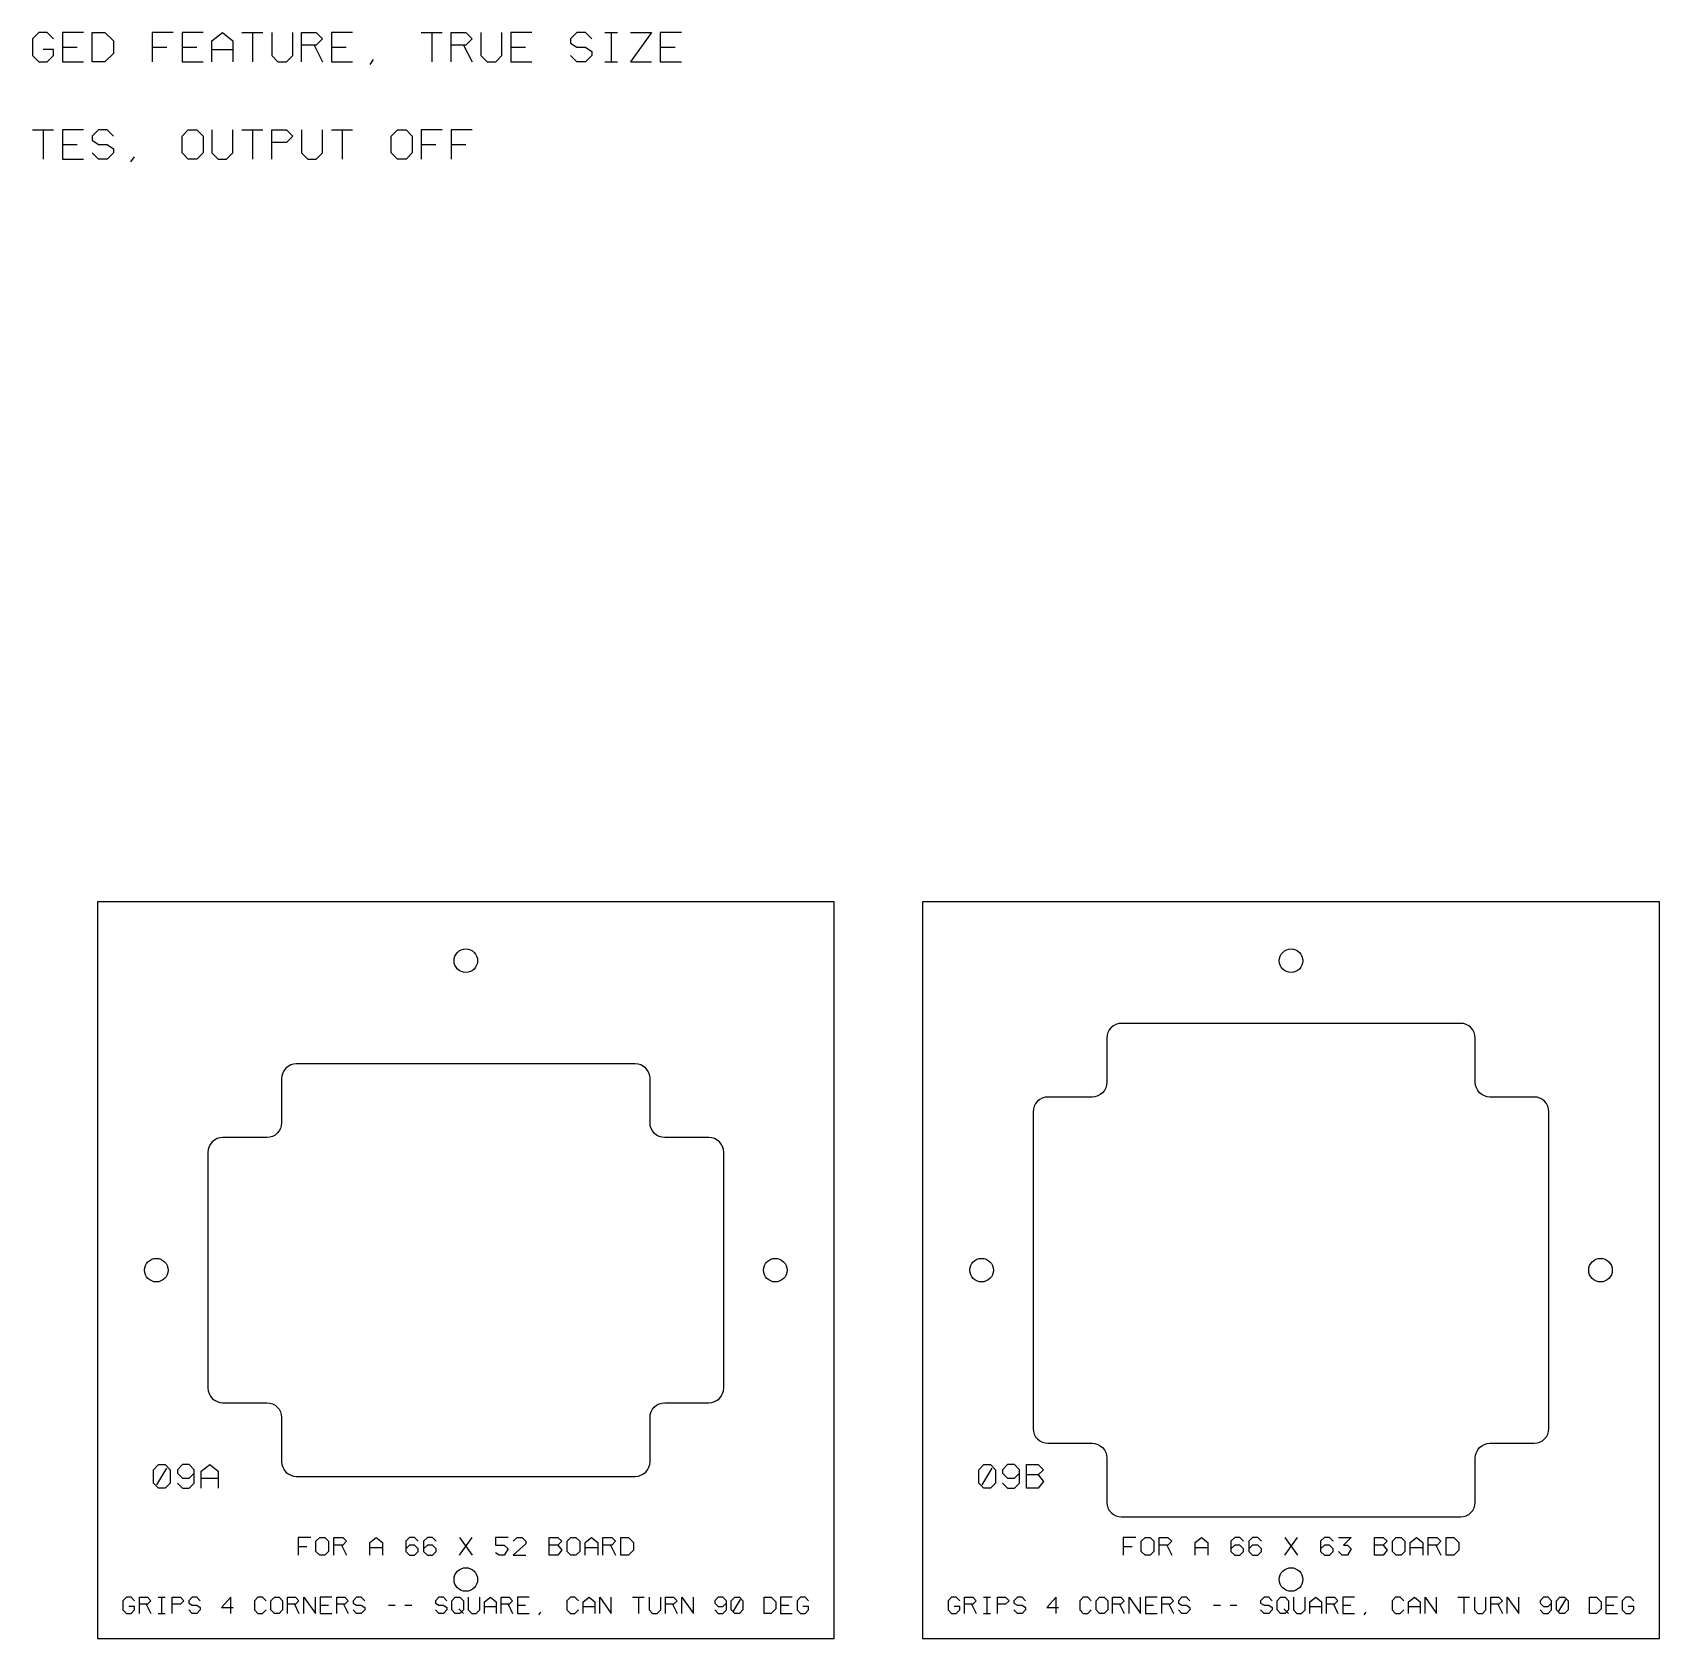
# Model space of a CAD drawing. Extents: x 10 to 458, y 10 to 228.
# Drawn here: x 237.2 to 458, y 10 to 228 of the extents above; entities that cross this region are included whole.
import ezdxf

# ---------------------------------------------------------------- set-up
doc = ezdxf.new("R2010")
doc.units = 0
for name, color, linetype in [('CUT', 1, 'Continuous'), ('ENGRAVE', 5, 'Continuous'), ('NOTES', 8, 'Continuous')]:
    doc.layers.add(name, color=color, linetype=linetype)

msp = doc.modelspace()

# ---------------------------------------------------------------- linework, layer by layer
at = {"layer": 'CUT', "color": 1}
for points in [[(246, 10), (346, 10), (346, 110), (246, 110)], [(358, 10), (458, 10), (458, 110), (358, 110)]]:
    msp.add_lwpolyline(points, close=True, dxfattribs=at)
for points in [[(383, 28.5, 0.414214), (385, 26.5), (431, 26.5, 0.414214), (433, 28.5), (433, 34.5, -0.414214), (435, 36.5), (441, 36.5, 0.414214), (443, 38.5), (443, 81.5, 0.414214), (441, 83.5), (435, 83.5, -0.414214), (433, 85.5), (433, 91.5, 0.414214), (431, 93.5), (385, 93.5, 0.414214), (383, 91.5), (383, 85.5, -0.414214), (381, 83.5), (375, 83.5, 0.414214), (373, 81.5), (373, 38.5, 0.414214), (375, 36.5), (381, 36.5, -0.414214), (383, 34.5)], [(271, 34, 0.414214), (273, 32), (319, 32, 0.414214), (321, 34), (321, 40, -0.414214), (323, 42), (329, 42, 0.414214), (331, 44), (331, 76, 0.414214), (329, 78), (323, 78, -0.414214), (321, 80), (321, 86, 0.414214), (319, 88), (273, 88, 0.414214), (271, 86), (271, 80, -0.414214), (269, 78), (263, 78, 0.414214), (261, 76), (261, 44, 0.414214), (263, 42), (269, 42, -0.414214), (271, 40)]]:
    msp.add_lwpolyline(points, format="xyb", close=True, dxfattribs=at)
for centre in [(296, 102), (408, 102), (254, 60), (338, 60), (366, 60), (450, 60), (296, 18), (408, 18)]:
    msp.add_circle(centre, 1.6, dxfattribs=at)
at = {"layer": 'ENGRAVE', "color": 5}
for points in [[(254.3, 33.6), (255.21, 33.6), (255.9, 32.91), (255.9, 31.09), (255.21, 30.4), (254.3, 30.4), (253.61, 31.09), (253.61, 32.91), (254.3, 33.6)], [(254.07, 30.86), (255.44, 33.14)], [(256.86, 31.09), (257.54, 30.4), (258.46, 30.4), (259.14, 31.09), (259.14, 32.91), (258.46, 33.6), (257.54, 33.6), (256.86, 32.91), (256.86, 32.46), (257.54, 31.77), (258.46, 31.77), (259.14, 32.46)], [(260.1, 30.4), (260.1, 32.69), (261.25, 33.6), (262.39, 32.69), (262.39, 30.4)], [(366.3, 33.6), (367.21, 33.6), (367.9, 32.91), (367.9, 31.09), (367.21, 30.4), (366.3, 30.4), (365.61, 31.09), (365.61, 32.91), (366.3, 33.6)], [(366.07, 30.86), (367.44, 33.14)], [(368.86, 31.09), (369.54, 30.4), (370.46, 30.4), (371.14, 31.09), (371.14, 32.91), (370.46, 33.6), (369.54, 33.6), (368.86, 32.91), (368.86, 32.46), (369.54, 31.77), (370.46, 31.77), (371.14, 32.46)], [(372.1, 30.4), (372.1, 33.6), (373.7, 33.6), (374.39, 32.91), (373.7, 32.23), (372.1, 32.23)], [(260.1, 31.77), (262.39, 31.77)], [(373.7, 32.23), (374.39, 31.31), (373.7, 30.4), (372.1, 30.4)], [(274.95, 23.7), (273.23, 23.7), (273.23, 21.3)], [(273.23, 22.5), (274.43, 22.5)], [(276.18, 23.7), (276.87, 23.7), (277.38, 23.19), (277.38, 21.81), (276.87, 21.3), (276.18, 21.3), (275.67, 21.81), (275.67, 23.19), (276.18, 23.7)], [(278.1, 21.3), (278.1, 23.7), (279.3, 23.7), (279.82, 23.19), (279.3, 22.67), (278.1, 22.67)], [(279.13, 22.67), (279.82, 21.3)], [(282.97, 21.3), (282.97, 23.01), (283.83, 23.7), (284.69, 23.01), (284.69, 21.3)], [(282.97, 22.33), (284.69, 22.33)], [(289.55, 23.19), (289.04, 23.7), (288.35, 23.7), (287.84, 23.19), (287.84, 21.81), (288.35, 21.3), (289.04, 21.3), (289.55, 21.81), (289.55, 22.16), (289.04, 22.67), (288.35, 22.67), (287.84, 22.16)], [(291.99, 23.19), (291.47, 23.7), (290.79, 23.7), (290.27, 23.19), (290.27, 21.81), (290.79, 21.3), (291.47, 21.3), (291.99, 21.81), (291.99, 22.16), (291.47, 22.67), (290.79, 22.67), (290.27, 22.16)], [(295.14, 23.7), (296.86, 21.3)], [(295.14, 21.3), (296.86, 23.7)], [(301.73, 23.7), (300.01, 23.7), (300.01, 22.67), (301.21, 22.67), (301.73, 22.16), (301.21, 21.3), (300.53, 21.3), (300.01, 21.64)], [(302.45, 23.19), (302.96, 23.7), (303.65, 23.7), (304.16, 23.19), (304.16, 22.84), (302.45, 21.3), (304.16, 21.3)], [(307.31, 21.3), (307.31, 23.7), (308.51, 23.7), (309.03, 23.19), (308.51, 22.67), (307.31, 22.67)], [(308.51, 22.67), (309.03, 21.99), (308.51, 21.3), (307.31, 21.3)], [(310.26, 23.7), (310.95, 23.7), (311.46, 23.19), (311.46, 21.81), (310.95, 21.3), (310.26, 21.3), (309.75, 21.81), (309.75, 23.19), (310.26, 23.7)], [(312.18, 21.3), (312.18, 23.01), (313.04, 23.7), (313.9, 23.01), (313.9, 21.3)], [(312.18, 22.33), (313.9, 22.33)], [(314.62, 21.3), (314.62, 23.7), (315.82, 23.7), (316.33, 23.19), (315.82, 22.67), (314.62, 22.67)], [(315.65, 22.67), (316.33, 21.3)], [(317.05, 21.3), (317.05, 23.7), (318.08, 23.7), (318.77, 23.01), (318.77, 21.99), (318.08, 21.3), (317.05, 21.3)], [(386.95, 23.7), (385.23, 23.7), (385.23, 21.3)], [(385.23, 22.5), (386.43, 22.5)], [(388.18, 23.7), (388.87, 23.7), (389.38, 23.19), (389.38, 21.81), (388.87, 21.3), (388.18, 21.3), (387.67, 21.81), (387.67, 23.19), (388.18, 23.7)], [(390.1, 21.3), (390.1, 23.7), (391.3, 23.7), (391.82, 23.19), (391.3, 22.67), (390.1, 22.67)], [(391.13, 22.67), (391.82, 21.3)], [(394.97, 21.3), (394.97, 23.01), (395.83, 23.7), (396.69, 23.01), (396.69, 21.3)], [(394.97, 22.33), (396.69, 22.33)], [(401.55, 23.19), (401.04, 23.7), (400.35, 23.7), (399.84, 23.19), (399.84, 21.81), (400.35, 21.3), (401.04, 21.3), (401.55, 21.81), (401.55, 22.16), (401.04, 22.67), (400.35, 22.67), (399.84, 22.16)], [(403.99, 23.19), (403.47, 23.7), (402.79, 23.7), (402.27, 23.19), (402.27, 21.81), (402.79, 21.3), (403.47, 21.3), (403.99, 21.81), (403.99, 22.16), (403.47, 22.67), (402.79, 22.67), (402.27, 22.16)], [(407.14, 23.7), (408.86, 21.3)], [(407.14, 21.3), (408.86, 23.7)], [(413.73, 23.19), (413.21, 23.7), (412.53, 23.7), (412.01, 23.19), (412.01, 21.81), (412.53, 21.3), (413.21, 21.3), (413.73, 21.81), (413.73, 22.16), (413.21, 22.67), (412.53, 22.67), (412.01, 22.16)], [(414.45, 23.7), (416.16, 23.7), (415.13, 22.67), (415.65, 22.67), (416.16, 22.16), (415.65, 21.3), (414.96, 21.3), (414.45, 21.81)], [(419.31, 21.3), (419.31, 23.7), (420.51, 23.7), (421.03, 23.19), (420.51, 22.67), (419.31, 22.67)], [(420.51, 22.67), (421.03, 21.99), (420.51, 21.3), (419.31, 21.3)], [(422.26, 23.7), (422.95, 23.7), (423.46, 23.19), (423.46, 21.81), (422.95, 21.3), (422.26, 21.3), (421.75, 21.81), (421.75, 23.19), (422.26, 23.7)], [(424.18, 21.3), (424.18, 23.01), (425.04, 23.7), (425.9, 23.01), (425.9, 21.3)], [(424.18, 22.33), (425.9, 22.33)], [(426.62, 21.3), (426.62, 23.7), (427.82, 23.7), (428.33, 23.19), (427.82, 22.67), (426.62, 22.67)], [(427.65, 22.67), (428.33, 21.3)], [(429.05, 21.3), (429.05, 23.7), (430.08, 23.7), (430.77, 23.01), (430.77, 21.99), (430.08, 21.3), (429.05, 21.3)], [(251.04, 15.13), (250.57, 15.6), (249.94, 15.6), (249.47, 15.13), (249.47, 13.87), (249.94, 13.4), (250.57, 13.4), (251.04, 13.87), (251.04, 14.34), (250.26, 14.34)], [(251.7, 13.4), (251.7, 15.6), (252.8, 15.6), (253.27, 15.13), (252.8, 14.66), (251.7, 14.66)], [(254.25, 15.6), (255.19, 15.6)], [(254.72, 15.6), (254.72, 13.4)], [(256.16, 13.4), (256.16, 15.6), (257.26, 15.6), (257.74, 15.13), (257.26, 14.66), (256.16, 14.66)], [(259.97, 15.13), (259.5, 15.6), (258.87, 15.6), (258.4, 15.13), (258.4, 14.81), (258.87, 14.5), (259.5, 14.5), (259.97, 14.19), (259.97, 13.87), (259.5, 13.4), (258.87, 13.4), (258.4, 13.87)], [(264.12, 13.4), (264.12, 15.6), (262.86, 14.19), (264.43, 14.19)], [(268.89, 15.13), (268.42, 15.6), (267.79, 15.6), (267.32, 15.13), (267.32, 13.87), (267.79, 13.4), (268.42, 13.4), (268.89, 13.87)], [(270.02, 15.6), (270.65, 15.6), (271.12, 15.13), (271.12, 13.87), (270.65, 13.4), (270.02, 13.4), (269.55, 13.87), (269.55, 15.13), (270.02, 15.6)], [(271.78, 13.4), (271.78, 15.6), (272.88, 15.6), (273.36, 15.13), (272.88, 14.66), (271.78, 14.66)], [(274.02, 13.4), (274.02, 15.6), (275.59, 13.4), (275.59, 15.6)], [(277.82, 15.6), (276.25, 15.6), (276.25, 13.4), (277.82, 13.4)], [(278.48, 13.4), (278.48, 15.6), (279.58, 15.6), (280.05, 15.13), (279.58, 14.66), (278.48, 14.66)], [(282.28, 15.13), (281.81, 15.6), (281.18, 15.6), (280.71, 15.13), (280.71, 14.81), (281.18, 14.5), (281.81, 14.5), (282.28, 14.19), (282.28, 13.87), (281.81, 13.4), (281.18, 13.4), (280.71, 13.87)], [(293.44, 15.13), (292.97, 15.6), (292.34, 15.6), (291.87, 15.13), (291.87, 14.81), (292.34, 14.5), (292.97, 14.5), (293.44, 14.19), (293.44, 13.87), (292.97, 13.4), (292.34, 13.4), (291.87, 13.87)], [(294.57, 15.6), (295.2, 15.6), (295.67, 15.13), (295.67, 13.87), (295.2, 13.4), (294.57, 13.4), (294.1, 13.87), (294.1, 15.13), (294.57, 15.6)], [(296.33, 15.6), (296.33, 13.87), (296.8, 13.4), (297.43, 13.4), (297.9, 13.87), (297.9, 15.6)], [(298.56, 13.4), (298.56, 14.97), (299.35, 15.6), (300.13, 14.97), (300.13, 13.4)], [(300.79, 13.4), (300.79, 15.6), (301.89, 15.6), (302.36, 15.13), (301.89, 14.66), (300.79, 14.66)], [(304.6, 15.6), (303.02, 15.6), (303.02, 13.4), (304.6, 13.4)], [(311.29, 15.13), (310.82, 15.6), (310.19, 15.6), (309.72, 15.13), (309.72, 13.87), (310.19, 13.4), (310.82, 13.4), (311.29, 13.87)], [(311.95, 13.4), (311.95, 14.97), (312.74, 15.6), (313.52, 14.97), (313.52, 13.4)], [(314.18, 13.4), (314.18, 15.6), (315.75, 13.4), (315.75, 15.6)], [(318.64, 15.6), (320.22, 15.6)], [(319.43, 15.6), (319.43, 13.4)], [(320.88, 15.6), (320.88, 13.87), (321.35, 13.4), (321.98, 13.4), (322.45, 13.87), (322.45, 15.6)], [(323.11, 13.4), (323.11, 15.6), (324.21, 15.6), (324.68, 15.13), (324.21, 14.66), (323.11, 14.66)], [(325.34, 13.4), (325.34, 15.6), (326.91, 13.4), (326.91, 15.6)], [(329.8, 13.87), (330.27, 13.4), (330.9, 13.4), (331.37, 13.87), (331.37, 15.13), (330.9, 15.6), (330.27, 15.6), (329.8, 15.13), (329.8, 14.81), (330.27, 14.34), (330.9, 14.34), (331.37, 14.81)], [(332.5, 15.6), (333.13, 15.6), (333.6, 15.13), (333.6, 13.87), (333.13, 13.4), (332.5, 13.4), (332.03, 13.87), (332.03, 15.13), (332.5, 15.6)], [(336.5, 13.4), (336.5, 15.6), (337.44, 15.6), (338.07, 14.97), (338.07, 14.03), (337.44, 13.4), (336.5, 13.4)], [(340.3, 15.6), (338.73, 15.6), (338.73, 13.4), (340.3, 13.4)], [(342.53, 15.13), (342.06, 15.6), (341.43, 15.6), (340.96, 15.13), (340.96, 13.87), (341.43, 13.4), (342.06, 13.4), (342.53, 13.87), (342.53, 14.34), (341.74, 14.34)], [(363.04, 15.13), (362.57, 15.6), (361.94, 15.6), (361.47, 15.13), (361.47, 13.87), (361.94, 13.4), (362.57, 13.4), (363.04, 13.87), (363.04, 14.34), (362.26, 14.34)], [(363.7, 13.4), (363.7, 15.6), (364.8, 15.6), (365.27, 15.13), (364.8, 14.66), (363.7, 14.66)], [(366.25, 15.6), (367.19, 15.6)], [(366.72, 15.6), (366.72, 13.4)], [(368.16, 13.4), (368.16, 15.6), (369.26, 15.6), (369.74, 15.13), (369.26, 14.66), (368.16, 14.66)], [(371.97, 15.13), (371.5, 15.6), (370.87, 15.6), (370.4, 15.13), (370.4, 14.81), (370.87, 14.5), (371.5, 14.5), (371.97, 14.19), (371.97, 13.87), (371.5, 13.4), (370.87, 13.4), (370.4, 13.87)], [(376.12, 13.4), (376.12, 15.6), (374.86, 14.19), (376.43, 14.19)], [(380.89, 15.13), (380.42, 15.6), (379.79, 15.6), (379.32, 15.13), (379.32, 13.87), (379.79, 13.4), (380.42, 13.4), (380.89, 13.87)], [(382.02, 15.6), (382.65, 15.6), (383.12, 15.13), (383.12, 13.87), (382.65, 13.4), (382.02, 13.4), (381.55, 13.87), (381.55, 15.13), (382.02, 15.6)], [(383.78, 13.4), (383.78, 15.6), (384.88, 15.6), (385.36, 15.13), (384.88, 14.66), (383.78, 14.66)], [(386.02, 13.4), (386.02, 15.6), (387.59, 13.4), (387.59, 15.6)], [(389.82, 15.6), (388.25, 15.6), (388.25, 13.4), (389.82, 13.4)], [(390.48, 13.4), (390.48, 15.6), (391.58, 15.6), (392.05, 15.13), (391.58, 14.66), (390.48, 14.66)], [(394.28, 15.13), (393.81, 15.6), (393.18, 15.6), (392.71, 15.13), (392.71, 14.81), (393.18, 14.5), (393.81, 14.5), (394.28, 14.19), (394.28, 13.87), (393.81, 13.4), (393.18, 13.4), (392.71, 13.87)], [(405.44, 15.13), (404.97, 15.6), (404.34, 15.6), (403.87, 15.13), (403.87, 14.81), (404.34, 14.5), (404.97, 14.5), (405.44, 14.19), (405.44, 13.87), (404.97, 13.4), (404.34, 13.4), (403.87, 13.87)], [(406.57, 15.6), (407.2, 15.6), (407.67, 15.13), (407.67, 13.87), (407.2, 13.4), (406.57, 13.4), (406.1, 13.87), (406.1, 15.13), (406.57, 15.6)], [(408.33, 15.6), (408.33, 13.87), (408.8, 13.4), (409.43, 13.4), (409.9, 13.87), (409.9, 15.6)], [(410.56, 13.4), (410.56, 14.97), (411.35, 15.6), (412.13, 14.97), (412.13, 13.4)], [(412.79, 13.4), (412.79, 15.6), (413.89, 15.6), (414.36, 15.13), (413.89, 14.66), (412.79, 14.66)], [(416.6, 15.6), (415.02, 15.6), (415.02, 13.4), (416.6, 13.4)], [(423.29, 15.13), (422.82, 15.6), (422.19, 15.6), (421.72, 15.13), (421.72, 13.87), (422.19, 13.4), (422.82, 13.4), (423.29, 13.87)], [(423.95, 13.4), (423.95, 14.97), (424.74, 15.6), (425.52, 14.97), (425.52, 13.4)], [(426.18, 13.4), (426.18, 15.6), (427.75, 13.4), (427.75, 15.6)], [(430.64, 15.6), (432.22, 15.6)], [(431.43, 15.6), (431.43, 13.4)], [(432.88, 15.6), (432.88, 13.87), (433.35, 13.4), (433.98, 13.4), (434.45, 13.87), (434.45, 15.6)], [(435.11, 13.4), (435.11, 15.6), (436.21, 15.6), (436.68, 15.13), (436.21, 14.66), (435.11, 14.66)], [(437.34, 13.4), (437.34, 15.6), (438.91, 13.4), (438.91, 15.6)], [(441.8, 13.87), (442.27, 13.4), (442.9, 13.4), (443.37, 13.87), (443.37, 15.13), (442.9, 15.6), (442.27, 15.6), (441.8, 15.13), (441.8, 14.81), (442.27, 14.34), (442.9, 14.34), (443.37, 14.81)], [(444.5, 15.6), (445.13, 15.6), (445.6, 15.13), (445.6, 13.87), (445.13, 13.4), (444.5, 13.4), (444.03, 13.87), (444.03, 15.13), (444.5, 15.6)], [(448.5, 13.4), (448.5, 15.6), (449.44, 15.6), (450.07, 14.97), (450.07, 14.03), (449.44, 13.4), (448.5, 13.4)], [(452.3, 15.6), (450.73, 15.6), (450.73, 13.4), (452.3, 13.4)], [(454.53, 15.13), (454.06, 15.6), (453.43, 15.6), (452.96, 15.13), (452.96, 13.87), (453.43, 13.4), (454.06, 13.4), (454.53, 13.87), (454.53, 14.34), (453.74, 14.34)], [(252.64, 14.66), (253.27, 13.4)], [(254.25, 13.4), (255.19, 13.4)], [(272.73, 14.66), (273.36, 13.4)], [(276.25, 14.5), (277.35, 14.5)], [(279.42, 14.66), (280.05, 13.4)], [(285.49, 14.5), (286.43, 14.5)], [(287.72, 14.5), (288.66, 14.5)], [(295.04, 14.03), (295.67, 13.4)], [(298.56, 14.34), (300.13, 14.34)], [(301.74, 14.66), (302.36, 13.4)], [(303.02, 14.5), (304.12, 14.5)], [(306.14, 13.59), (305.88, 13.21)], [(311.95, 14.34), (313.52, 14.34)], [(324.05, 14.66), (324.68, 13.4)], [(332.35, 13.71), (333.29, 15.29)], [(338.73, 14.5), (339.83, 14.5)], [(364.64, 14.66), (365.27, 13.4)], [(366.25, 13.4), (367.19, 13.4)], [(384.73, 14.66), (385.36, 13.4)], [(388.25, 14.5), (389.35, 14.5)], [(391.42, 14.66), (392.05, 13.4)], [(397.49, 14.5), (398.43, 14.5)], [(399.72, 14.5), (400.66, 14.5)], [(407.04, 14.03), (407.67, 13.4)], [(410.56, 14.34), (412.13, 14.34)], [(413.74, 14.66), (414.36, 13.4)], [(415.02, 14.5), (416.12, 14.5)], [(418.14, 13.59), (417.88, 13.21)], [(423.95, 14.34), (425.52, 14.34)], [(436.05, 14.66), (436.68, 13.4)], [(444.35, 13.71), (445.29, 15.29)], [(450.73, 14.5), (451.83, 14.5)]]:
    msp.add_lwpolyline(points, dxfattribs=at)
at = {"layer": 'NOTES', "color": 8}
for points in [[(240.06, 227.14), (239.2, 228), (238.06, 228), (237.2, 227.14), (237.2, 224.86), (238.06, 224), (239.2, 224), (240.06, 224.86), (240.06, 225.71), (238.63, 225.71)], [(244.11, 228), (241.26, 228), (241.26, 224), (244.11, 224)], [(245.31, 224), (245.31, 228), (247.03, 228), (248.17, 226.86), (248.17, 225.14), (247.03, 224), (245.31, 224)], [(256.29, 228), (253.43, 228), (253.43, 224)], [(260.34, 228), (257.49, 228), (257.49, 224), (260.34, 224)], [(261.54, 224), (261.54, 226.86), (262.97, 228), (264.4, 226.86), (264.4, 224)], [(265.6, 228), (268.46, 228)], [(267.03, 228), (267.03, 224)], [(269.66, 228), (269.66, 224.86), (270.51, 224), (271.66, 224), (272.51, 224.86), (272.51, 228)], [(273.71, 224), (273.71, 228), (275.71, 228), (276.57, 227.14), (275.71, 226.29), (273.71, 226.29)], [(280.63, 228), (277.77, 228), (277.77, 224), (280.63, 224)], [(289.94, 228), (292.8, 228)], [(291.37, 228), (291.37, 224)], [(294, 224), (294, 228), (296, 228), (296.86, 227.14), (296, 226.29), (294, 226.29)], [(298.06, 228), (298.06, 224.86), (298.91, 224), (300.06, 224), (300.91, 224.86), (300.91, 228)], [(304.97, 228), (302.11, 228), (302.11, 224), (304.97, 224)], [(313.09, 227.14), (312.23, 228), (311.09, 228), (310.23, 227.14), (310.23, 226.57), (311.09, 226), (312.23, 226), (313.09, 225.43), (313.09, 224.86), (312.23, 224), (311.09, 224), (310.23, 224.86)], [(314.86, 228), (316.57, 228)], [(315.71, 228), (315.71, 224)], [(318.34, 228), (321.2, 228), (318.34, 224), (321.2, 224)], [(325.26, 228), (322.4, 228), (322.4, 224), (325.26, 224)], [(241.26, 226), (243.26, 226)], [(253.43, 226), (255.43, 226)], [(257.49, 226), (259.49, 226)], [(261.54, 225.71), (264.4, 225.71)], [(275.43, 226.29), (276.57, 224)], [(277.77, 226), (279.77, 226)], [(295.71, 226.29), (296.86, 224)], [(302.11, 226), (304.11, 226)], [(322.4, 226), (324.4, 226)], [(283.43, 224.34), (282.97, 223.66)], [(314.86, 224), (316.57, 224)], [(237.2, 214.8), (240.06, 214.8)], [(238.63, 214.8), (238.63, 210.8)], [(244.11, 214.8), (241.26, 214.8), (241.26, 210.8), (244.11, 210.8)], [(248.17, 213.94), (247.31, 214.8), (246.17, 214.8), (245.31, 213.94), (245.31, 213.37), (246.17, 212.8), (247.31, 212.8), (248.17, 212.23), (248.17, 211.66), (247.31, 210.8), (246.17, 210.8), (245.31, 211.66)], [(258.34, 214.8), (259.49, 214.8), (260.34, 213.94), (260.34, 211.66), (259.49, 210.8), (258.34, 210.8), (257.49, 211.66), (257.49, 213.94), (258.34, 214.8)], [(261.54, 214.8), (261.54, 211.66), (262.4, 210.8), (263.54, 210.8), (264.4, 211.66), (264.4, 214.8)], [(265.6, 214.8), (268.46, 214.8)], [(267.03, 214.8), (267.03, 210.8)], [(269.66, 210.8), (269.66, 214.8), (271.66, 214.8), (272.51, 213.94), (271.66, 213.09), (269.66, 213.09)], [(273.71, 214.8), (273.71, 211.66), (274.57, 210.8), (275.71, 210.8), (276.57, 211.66), (276.57, 214.8)], [(277.77, 214.8), (280.63, 214.8)], [(279.2, 214.8), (279.2, 210.8)], [(286.74, 214.8), (287.89, 214.8), (288.74, 213.94), (288.74, 211.66), (287.89, 210.8), (286.74, 210.8), (285.89, 211.66), (285.89, 213.94), (286.74, 214.8)], [(292.8, 214.8), (289.94, 214.8), (289.94, 210.8)], [(296.86, 214.8), (294, 214.8), (294, 210.8)], [(241.26, 212.8), (243.26, 212.8)], [(289.94, 212.8), (291.94, 212.8)], [(294, 212.8), (296, 212.8)], [(250.97, 211.14), (250.51, 210.46)]]:
    msp.add_lwpolyline(points, dxfattribs=at)

doc.saveas('drawing.dxf')
